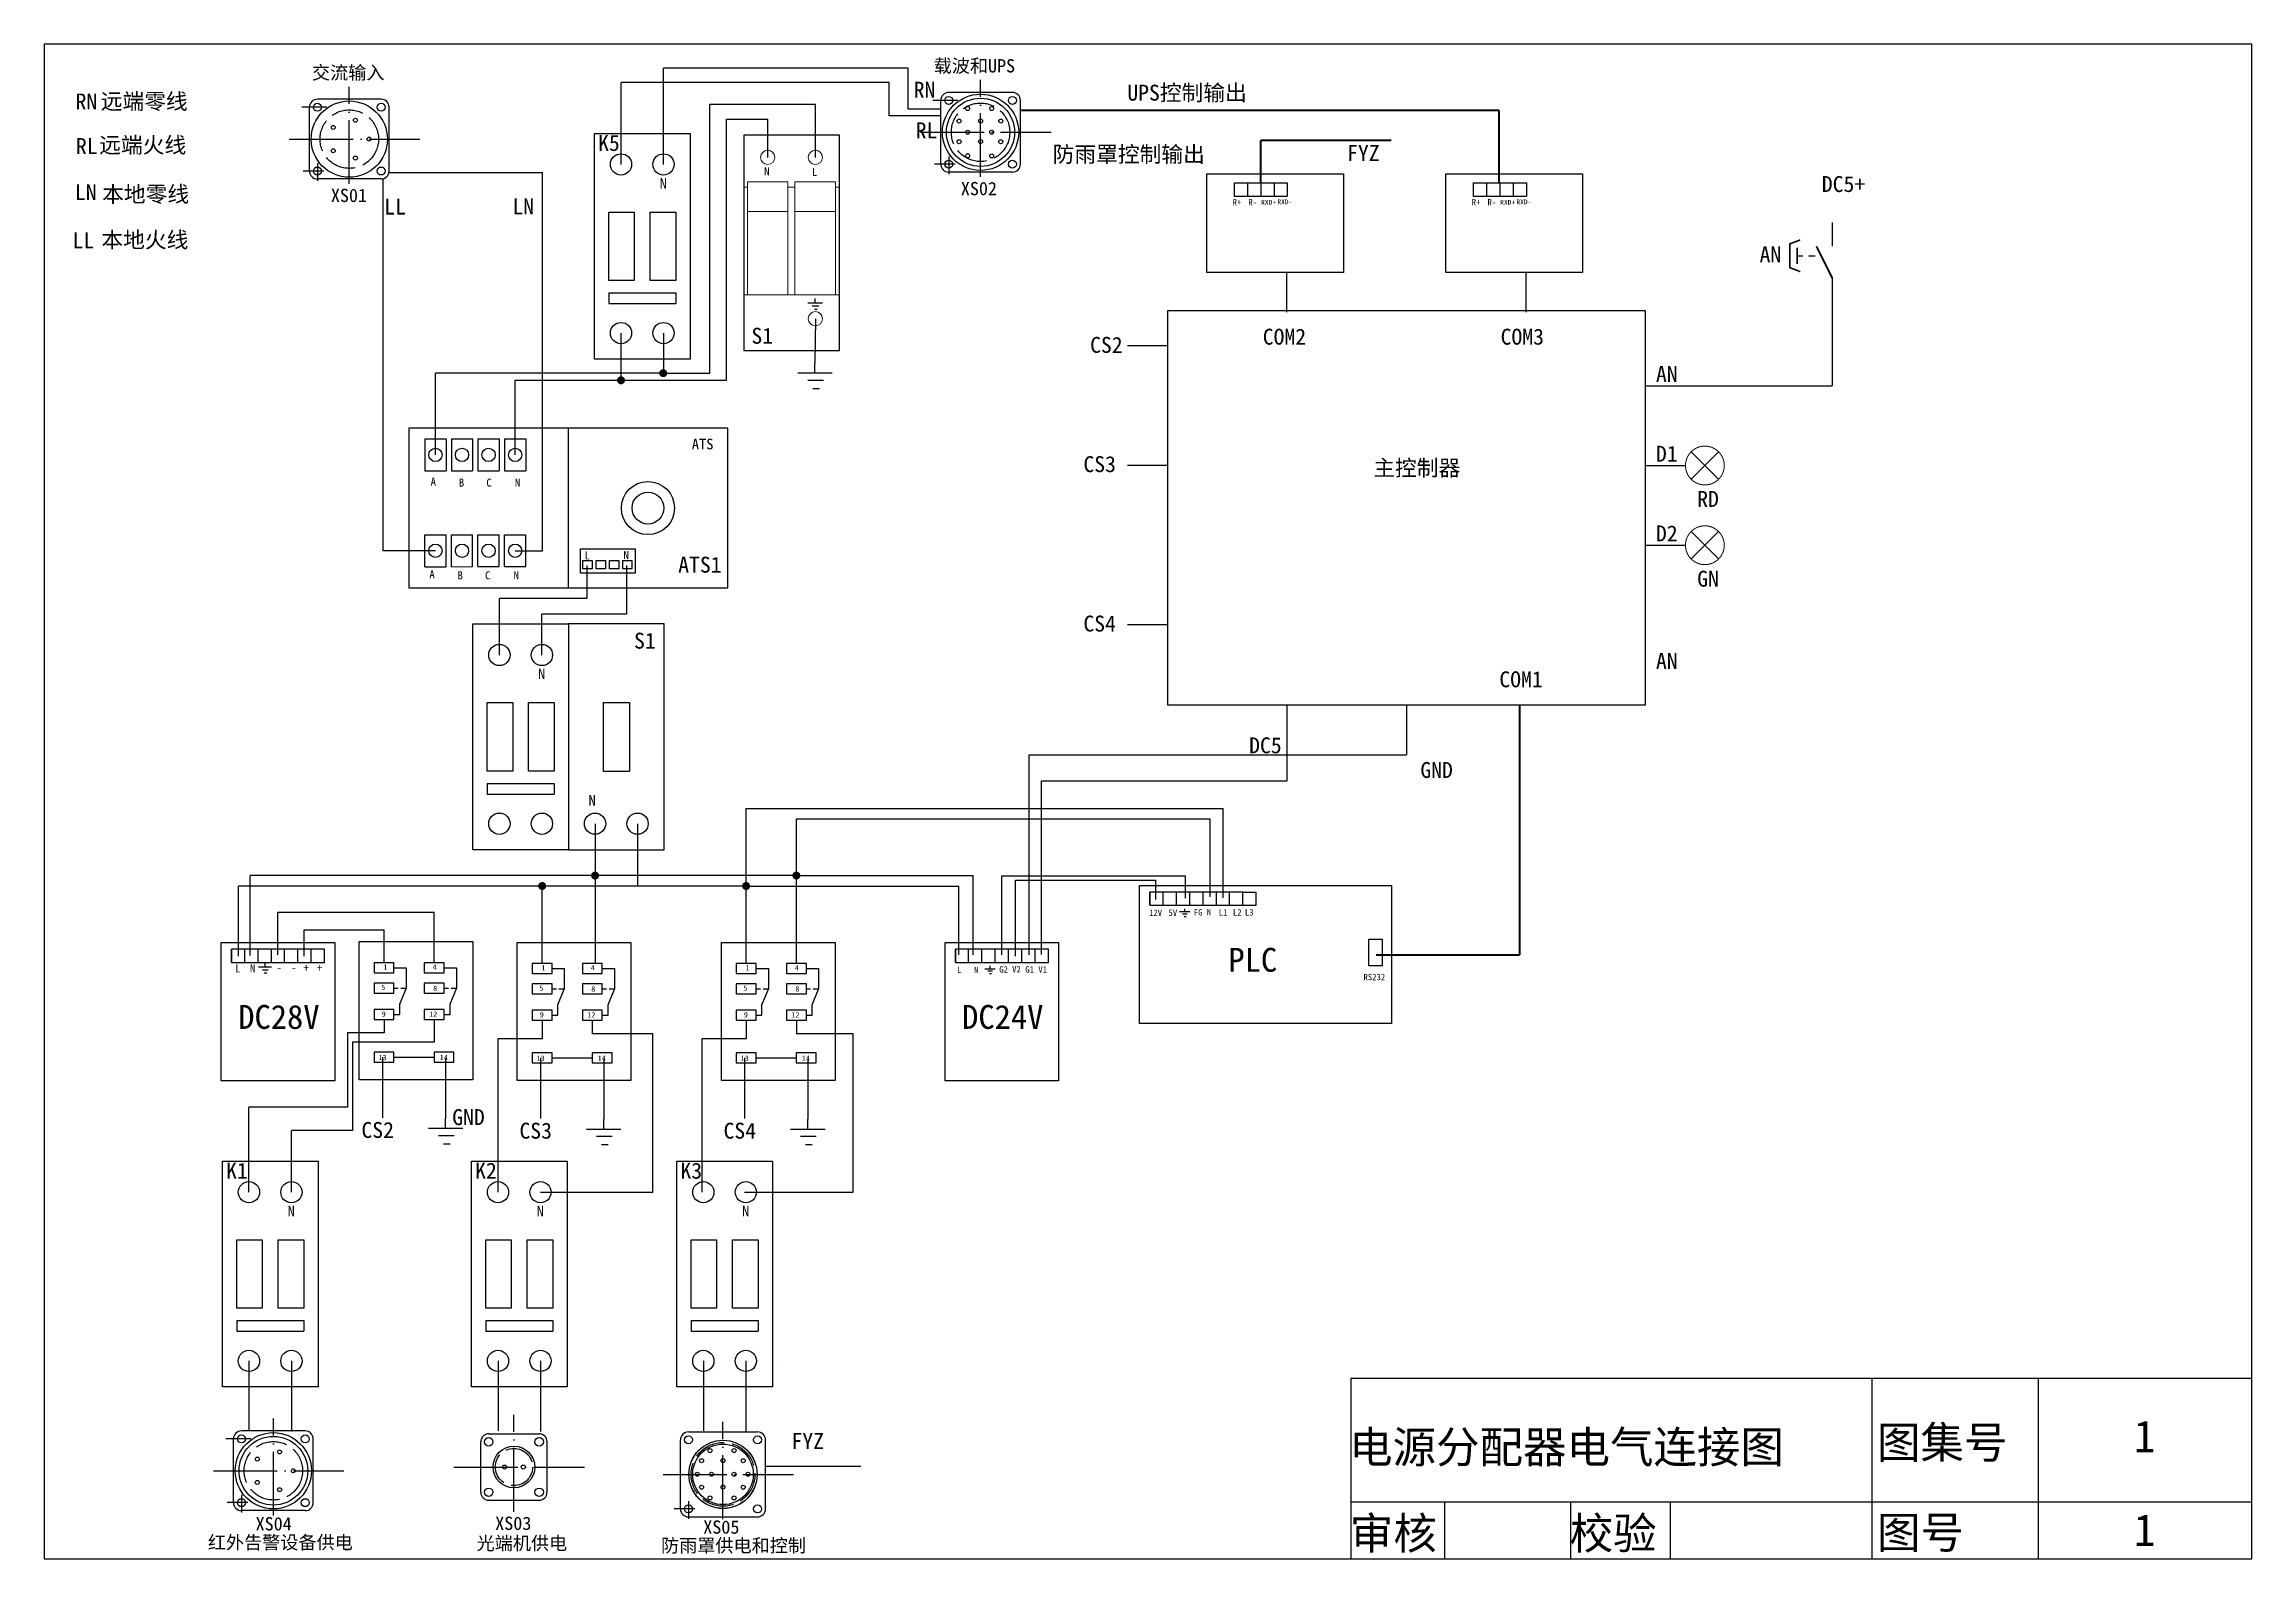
# Model space of a CAD drawing. Header units: millimetres. Extents: x -262 to 569, y 106 to 676.
import ezdxf
from ezdxf.enums import TextEntityAlignment as Align

# ---------------------------------------------------------------- set-up
doc = ezdxf.new("R2010")
doc.units = ezdxf.units.MM
for name, pattern in [('AAA', [3, 2, -1]), ('ACAD_ISO02W100', [15, 12, -3]), ('ACAD_ISO04W100', [30, 24, -3, 0, -3]), ('CONTINOUS', [2.5, 1.25, 0.25, 0.25, 0.25, 0.25, 0.25])]:
    doc.linetypes.add(name, pattern=pattern)
for name, color, linetype in [('1', 40, 'Continuous'), ('ABDE_DENG', 4, 'Continuous'), ('隐藏', 7, 'ACAD_ISO02W100')]:
    doc.layers.add(name, color=color, linetype=linetype)
doc.styles.add('HZ1', font='complex', dxfattribs={"bigfont": 'HZTXT1'})
doc.styles.get("Standard").update_dxf_attribs({"font": ''})
doc.styles.add('SYS', font='romans.shx', dxfattribs={"width": 0.7})
doc.styles.get('Standard').set_extended_font_data('SimSun')

# ---------------------------------------------------------------- blocks, each defined once
blk = doc.blocks.new('gnd')
at = {"color": 7, "linetype": 'Continuous'}
for p, q in [((161.49, 127.25), (161.49, 128.49)), ((159.32, 127.25), (163.66, 127.25)), ((160.58, 126.34), (162.54, 126.34)), ((161.21, 125.29), (162.05, 125.29))]:
    blk.add_line(p, q, dxfattribs=at)
blk = doc.blocks.new('S_321')
at = {"color": 0, "linetype": 'Continuous'}
for points in [[(0, 3.75), (0, 0)], [(0, -5), (0, -8.75)]]:
    blk.add_lwpolyline(points, dxfattribs=at)
at = {"color": 0, "linetype": 'Continuous', "const_width": 0.3}
blk.add_lwpolyline([(0, -5), (-2.5, 0)], dxfattribs=at)
at = {"color": 0, "linetype": 'CONTINOUS', "const_width": 0.3}
blk.add_lwpolyline([(-5.51, -0.23), (-5.51, -2.8)], dxfattribs=at)
at = {"color": 0}
for points in [[(-5.51, -1.52), (-4.61, -1.52)], [(-3.75, -1.52), (-2.7, -1.52)]]:
    blk.add_lwpolyline(points, dxfattribs=at)
at = {"color": 0, "linetype": 'Continuous', "style": 'SYS', "width": 0.7, "flags": 1}
for tag in ['XYVALUE', 'VALUE']:
    blk.add_attdef(tag, text='', height=0.02, dxfattribs=at).set_placement((-3.01, 6.75), align=Align.MIDDLE)
blk = doc.blocks.new('按钮开关')
at = {"layer": 'ABDE_DENG', "color": 0, "linetype": 'Continuous'}
blk.add_lwpolyline([(-4.02, 3.82, 0.2, 0.2, 0), (-5.32, 4.31, 0.2, 0.2, 0), (-5.32, 7.31, 0.2, 0.2, 0), (-4.02, 7.8, 0, 0, 0)], format="xyseb", dxfattribs=at)
at = {"layer": 'ABDE_DENG', "color": 0, "linetype": 'Continuous', "xscale": 0.8, "yscale": 0.8, "zscale": 0.8}
blk.add_blockref('S_321', (0, 7), dxfattribs=at)
blk = doc.blocks.new('S_550')
at = {"color": 0, "linetype": 'Continuous'}
for p, q in [((0.345, -0.845), (-0.345, -0.155)), ((-0.345, -0.845), (0.345, -0.155))]:
    blk.add_line(p, q, dxfattribs=at)
at = {"color": 0, "linetype": 'Continuous', "const_width": 0.025}
blk.add_lwpolyline([(-0.487, -0.5, 1), (0.487, -0.5, 1)], format="xyb", close=True, dxfattribs=at)
at = {"linetype": 'Continuous', "style": 'HZ1', "width": 0.7, "flags": 1}
for tag in ['XVALUE', 'YVALUE']:
    blk.add_attdef(tag, (0, 0), '', height=0.0002, dxfattribs=at)
blk = doc.blocks.new('指示灯')
at = {"layer": 'ABDE_DENG', "color": 0, "linetype": 'Continuous', "xscale": 10, "yscale": 10, "zscale": 10}
blk.add_blockref('S_550', (268.5, 135.5), dxfattribs=at)
blk = doc.blocks.new('KK')
for p, q in [((-1.42, -24.45), (-1.42, -26.45)), ((-1.42, -24.45), (11.18, -24.45)), ((11.18, -24.45), (11.18, -26.45)), ((-1.42, -26.45), (11.18, -26.45))]:
    blk.add_line(p, q)
for points in [[(-4.12, 5.56), (13.88, 5.56), (13.88, -36.94), (-4.12, -36.94)], [(-1.42, -9.25), (3.38, -9.25), (3.38, -22.12), (-1.42, -22.12)], [(6.38, -9.25), (11.18, -9.25), (11.18, -22.12), (6.38, -22.12)]]:
    blk.add_lwpolyline(points, close=True)
for centre in [(0.88, -0.29), (8.88, -0.29), (0.88, -32.03), (8.88, -32.03)]:
    blk.add_circle(centre, 2)
blk.add_text('N', height=2).set_placement((8.16, -4.83))
blk = doc.blocks.new('XCD5')
at = {"linetype": 'ACAD_ISO04W100'}
for p, q in [((0, -16.81), (0, 19.7)), ((-22.58, 0), (26.53, 0))]:
    blk.add_line(p, q, dxfattribs=at)
for p, q in [((-8.5, 12), (-17.91, 12)), ((-15, -12), (-15, 12)), ((12, 15), (-12, 15)), ((15, -12), (15, 12)), ((-9.62, -12), (-17.35, -12)), ((-12, -9.05), (-12, -15.76)), ((12, -15), (-12, -15))]:
    blk.add_line(p, q)
for centre, radius in [((0, 0), 14.35), ((-12, 12), 1.5), ((12, 12), 1.5), ((-6.05, 4.39), 0.75), ((2.31, 7.11), 0.75), ((7.48, 0), 0.75), ((-6.05, -4.39), 0.75), ((2.31, -7.11), 0.75), ((-12, -12), 1.5), ((12, -12), 1.5)]:
    blk.add_circle(centre, radius)
for centre, start, end in [((-12, 12), 90, 180), ((12, 12), 0, 90), ((-12, -12), 180, 270), ((12, -12), 270, 0)]:
    blk.add_arc(centre, 3, start, end)
at = {"layer": '隐藏', "linetype": 'ACAD_ISO02W100'}
blk.add_circle((0, 0), 11, dxfattribs=at)
for s, p in [('交流输入', (-14.05, 22.52)), ('XS01', (-6.93, -23.68))]:
    blk.add_text(s, height=5).set_placement(p)
blk = doc.blocks.new('ATS')
for p, q in [((60, 0), (60, -60)), ((6, -4), (14, -4)), ((6, -4), (6, -16)), ((14, -4), (14, -16)), ((16, -4), (24, -4.01)), ((16, -4), (16, -16)), ((24, -4.01), (24, -16.01)), ((26, -4.01), (34, -4.01)), ((26, -4.01), (26, -16.01)), ((34, -4.01), (34, -16.01)), ((36, -4.01), (44, -4.01)), ((36, -4.01), (36, -16.01)), ((44, -4.01), (44, -16.01)), ((6, -16), (14, -16)), ((16, -16), (24, -16.01)), ((26, -16.01), (34, -16.01)), ((36, -16.01), (44, -16.01)), ((6, -40.07), (14, -40.07)), ((6, -52.07), (6, -40.07)), ((14, -52.07), (14, -40.07)), ((16, -40.07), (24, -40.06)), ((16, -52.07), (16, -40.07)), ((24, -52.06), (24, -40.06)), ((26, -40.06), (34, -40.06)), ((26, -52.06), (26, -40.06)), ((34, -52.06), (34, -40.06)), ((36, -40.06), (44, -40.06)), ((36, -52.06), (36, -40.06)), ((44, -52.06), (44, -40.06)), ((6, -52.07), (14, -52.07)), ((16, -52.07), (24, -52.06)), ((26, -52.06), (34, -52.06)), ((36, -52.06), (44, -52.06))]:
    blk.add_line(p, q)
for points in [[(0, -60), (120, -60), (120, 0), (0, 0)], [(64.56, -45.4), (85.17, -45.4), (85.17, -54.45), (64.56, -54.45)], [(65.51, -49.8), (68.97, -49.8), (68.97, -52.9), (65.51, -52.9)], [(70.51, -49.8), (73.97, -49.8), (73.97, -52.9), (70.51, -52.9)], [(75.51, -49.8), (78.97, -49.8), (78.97, -52.9), (75.51, -52.9)], [(80.51, -49.8), (83.97, -49.8), (83.97, -52.9), (80.51, -52.9)]]:
    blk.add_lwpolyline(points, close=True)
for centre, radius in [((10, -10), 2.5), ((20, -10.01), 2.5), ((30, -10.01), 2.5), ((40, -10.01), 2.5), ((90, -30.02), 10), ((90, -30.02), 6), ((10, -46.07), 2.5), ((20, -46.06), 2.5), ((30, -46.06), 2.5), ((40, -46.06), 2.5)]:
    blk.add_circle(centre, radius)
for s, height, p in [('ATS', 4, (106.5, -7.92)), ('A', 3, (8.18, -21.58)), ('B', 3, (18.79, -21.94)), ('C', 3, (29.16, -21.94)), ('N', 3, (39.89, -21.94)), ('L', 3, (66.11, -49.33)), ('N', 3, (80.77, -49.21)), ('A', 3, (7.71, -56.47)), ('B', 3, (18.31, -56.83)), ('C', 3, (28.68, -56.83)), ('N', 3, (39.41, -56.83))]:
    blk.add_text(s, height=height).set_placement(p)
blk = doc.blocks.new('LY')
blk.add_lwpolyline([(0, -81), (36, -81), (36, 0), (0, 0)], close=True)
at = {"layer": '1', "color": 7, "linetype": 'ByBlock', "lineweight": 9}
for p, q in [((17.94, 0), (-0.06, 0)), ((35.88, 0), (17.88, 0)), ((35.88, 0), (35.88, -77.6)), ((35.88, -77.6), (35.88, 0)), ((-0.06, -19.57), (1.3, -19.57)), ((1.3, -17.5), (1.3, -60.1)), ((16.58, -17.5), (1.3, -17.5)), ((16.58, -17.5), (16.58, -60.1)), ((16.58, -19.57), (17.94, -19.57)), ((17.88, -19.57), (19.23, -19.57)), ((19.23, -17.5), (19.23, -60.1)), ((34.52, -17.5), (19.23, -17.5)), ((34.52, -17.5), (34.52, -60.1)), ((34.52, -19.57), (35.88, -19.57)), ((1.3, -28.73), (16.58, -28.73)), ((19.23, -28.73), (34.52, -28.73)), ((-0.06, -60.1), (17.94, -60.1)), ((17.88, -60.1), (35.88, -60.1))]:
    blk.add_line(p, q, dxfattribs=at)
for centre in [(8.98, -8.32), (26.92, -8.32), (26.92, -69.03)]:
    blk.add_circle(centre, 2.68, dxfattribs=at)
at = {"xscale": 1.265625, "yscale": 1.265625, "zscale": 1.265625}
blk.add_blockref('gnd', (-177.52, -224.06), dxfattribs=at)
for s, p in [('N', (7.61, -15.03)), ('L', (25.59, -15.28))]:
    blk.add_text(s, height=3).set_placement(p)
blk = doc.blocks.new('ssr')
for p, q in [((13.06, -9.81), (17.69, -9.81)), ((17.69, -9.81), (17.69, -17.63)), ((31.98, -9.81), (36.6, -9.81)), ((36.6, -9.81), (36.6, -17.63)), ((15.28, -23.55), (17.69, -17.63)), ((15.28, -27.42), (15.28, -23.55)), ((34.2, -23.55), (36.6, -17.63)), ((34.2, -27.42), (34.2, -23.55)), ((13.06, -27.42), (15.28, -27.42)), ((31.98, -27.42), (34.2, -27.42)), ((8.72, -43.52), (8.72, -66.24)), ((13.06, -43.5), (28.14, -43.5)), ((32.52, -43.82), (32.52, -66.54))]:
    blk.add_line(p, q)
at = {"linetype": 'AAA'}
for p, q in [((17.69, -17.63), (13.06, -17.63)), ((36.6, -17.63), (31.98, -17.63))]:
    blk.add_line(p, q, dxfattribs=at)
for points in [[(0, 0), (42.77, 0), (42.77, -51.99), (0, -51.99)], [(5.56, -11.68), (13.06, -11.68), (13.06, -7.93), (5.56, -7.93)], [(24.48, -11.68), (31.98, -11.68), (31.98, -7.93), (24.48, -7.93)], [(5.56, -19.34), (13.06, -19.34), (13.06, -15.59), (5.56, -15.59)], [(24.48, -19.34), (31.98, -19.34), (31.98, -15.59), (24.48, -15.59)], [(5.56, -29.29), (13.06, -29.29), (13.06, -25.54), (5.56, -25.54)], [(24.48, -29.29), (31.98, -29.29), (31.98, -25.54), (24.48, -25.54)], [(5.56, -45.38), (13.06, -45.38), (13.06, -41.63), (5.56, -41.63)], [(28.14, -45.38), (35.64, -45.38), (35.64, -41.63), (28.14, -41.63)]]:
    blk.add_lwpolyline(points, close=True)
for s, p in [('5', (8.26, -18.21)), ('1', (9.03, -10.59)), ('4', (27.64, -10.59)), ('8', (27.79, -18.52)), ('9', (8.42, -28.27)), ('12', (26.27, -28.27)), ('13', (7.2, -44.59)), ('14', (30.23, -44.59))]:
    blk.add_text(s, height=2).set_placement(p)

msp = doc.modelspace()

# ---------------------------------------------------------------- linework, layer by layer
for p, q in [((-28.88, 630.73), (-28.88, 666.94)), ((63.22, 666.94), (-28.88, 666.94)), ((63.22, 651.48), (63.22, 666.94)), ((102.45, 657.82), (78.45, 657.82)), ((75.55, 651.48), (63.22, 651.48)), ((81.95, 654.82), (72.54, 654.82)), ((75.45, 630.82), (75.45, 654.82)), ((105.45, 630.82), (105.45, 654.82)), ((-5.23, 549.48), (-5.23, 647.78)), ((-5.23, 647.78), (10.35, 647.78)), ((10.35, 633.37), (10.35, 647.78)), ((78.45, 633.77), (78.45, 627.06)), ((-132.04, 627.64), (-74.41, 627.64)), ((-74.41, 485.36), (-74.41, 627.64)), ((80.83, 630.82), (73.1, 630.82)), ((102.45, 627.82), (78.45, 627.82)), ((175.63, 627.24), (227.06, 627.24)), ((175.63, 590.03), (175.63, 627.24)), ((185.92, 623.82), (185.92, 618.82)), ((185.92, 623.82), (205.92, 623.82)), ((190.92, 623.82), (190.92, 618.82)), ((190.92, 623.82), (190.92, 618.82)), ((190.92, 623.82), (190.92, 618.82)), ((190.92, 623.82), (190.92, 618.82)), ((190.92, 623.82), (190.92, 618.82)), ((195.92, 623.82), (195.92, 618.82)), ((200.92, 623.82), (200.92, 618.82)), ((205.92, 623.82), (205.92, 618.82)), ((227.06, 627.24), (227.06, 590.03)), ((265.63, 627.24), (317.06, 627.24)), ((265.63, 590.03), (265.63, 627.24)), ((275.92, 623.82), (275.92, 618.82)), ((275.92, 623.82), (295.92, 623.82)), ((280.92, 623.82), (280.92, 618.82)), ((280.92, 623.82), (280.92, 618.82)), ((280.92, 623.82), (280.92, 618.82)), ((280.92, 623.82), (280.92, 618.82)), ((280.92, 623.82), (280.92, 618.82)), ((285.92, 623.82), (285.92, 618.82)), ((290.92, 623.82), (290.92, 618.82)), ((295.92, 623.82), (295.92, 618.82)), ((317.06, 627.24), (317.06, 590.03)), ((185.92, 618.82), (205.92, 618.82)), ((275.92, 618.82), (295.92, 618.82)), ((227.06, 590.03), (175.63, 590.03)), ((205.78, 575.11), (205.78, 590.11)), ((317.06, 590.03), (265.63, 590.03)), ((295.78, 575.11), (295.78, 590.11)), ((340.78, 575.6), (160.78, 575.6)), ((160.78, 575.6), (160.78, 427.42)), ((340.78, 427.42), (340.78, 575.6)), ((411.05, 578.92), (411.05, 547.42)), ((-44.88, 553.16), (-44.88, 567.25)), ((28.29, 572.66), (28.13, 555.95)), ((160.78, 562.42), (145.78, 562.42)), ((-84.74, 521.41), (-84.74, 549.48)), ((-84.74, 549.48), (-44.88, 549.48)), ((-45.63, 549.48), (-5.23, 549.48)), ((-44.88, 549.48), (-44.88, 553.16)), ((340.78, 547.42), (355.78, 547.42)), ((355.78, 547.42), (411.05, 547.42)), ((160.78, 517.42), (145.78, 517.42)), ((340.78, 517.42), (340.78, 517.42)), ((340.78, 517.42), (355.78, 517.42)), ((-84.74, 485.36), (-74.41, 485.36)), ((340.78, 487.42), (355.78, 487.42)), ((-42.79, 479.81), (-42.79, 461.52)), ((-42.79, 461.52), (-74.66, 461.52)), ((-74.66, 446.11), (-74.66, 461.52)), ((160.78, 457.42), (145.78, 457.42)), ((-51.66, 428.18), (-51.66, 402.44)), ((-51.66, 428.18), (-41.66, 428.18)), ((-41.66, 428.18), (-41.66, 402.44)), ((160.78, 427.42), (340.78, 427.42)), ((250.78, 427.42), (250.78, 408.56)), ((108.79, 333.29), (108.79, 408.56)), ((108.79, 408.56), (250.78, 408.56)), ((-51.66, 402.44), (-41.66, 402.44)), ((-54.66, 382.63), (-54.66, 363.11)), ((21.12, 363.11), (21.12, 384.52)), ((21.12, 384.52), (176.83, 384.52)), ((176.83, 355.11), (176.83, 384.52)), ((-184.46, 333.07), (-184.46, 363.11)), ((21.12, 363.11), (-184.46, 363.11)), ((-54.66, 363.11), (-54.66, 330.05)), ((21.12, 330.05), (21.12, 363.11)), ((21.12, 363.11), (87.63, 363.11)), ((87.63, 333.3), (87.63, 363.11)), ((98.43, 333.3), (98.43, 363.02)), ((98.43, 363.02), (167.48, 363.02)), ((150.32, 359.39), (245.07, 359.39)), ((150.32, 307.41), (150.32, 359.39)), ((167.48, 363.02), (167.48, 354.59)), ((245.07, 359.39), (245.07, 307.41)), ((-174.04, 333.3), (-174.04, 349.3)), ((-174.04, 349.3), (-115.18, 349.3)), ((-115.18, 330.31), (-115.18, 349.3)), ((154.21, 351.92), (154.21, 356.92)), ((159.21, 351.92), (159.21, 356.92)), ((164.21, 351.92), (164.21, 356.92)), ((169.21, 351.92), (169.21, 356.92)), ((174.21, 351.92), (174.21, 356.92)), ((179.21, 351.92), (179.21, 356.92)), ((184.21, 351.92), (184.21, 356.92)), ((189.21, 356.92), (194.21, 356.92)), ((189.21, 351.92), (194.21, 351.92)), ((194.21, 351.92), (194.21, 356.92)), ((-191.5, 330.43), (-191.5, 335.43)), ((-186.5, 330.43), (-186.5, 335.43)), ((-181.5, 330.43), (-181.5, 335.43)), ((-176.5, 330.43), (-176.5, 335.43)), ((-171.5, 330.43), (-171.5, 335.43)), ((-166.5, 330.43), (-166.5, 335.43)), ((-161.5, 330.43), (-161.5, 335.43)), ((80.97, 330.43), (80.97, 335.43)), ((85.97, 330.43), (85.97, 335.43)), ((90.97, 330.43), (90.97, 335.43)), ((95.97, 330.43), (95.97, 335.43)), ((100.97, 330.43), (100.97, 335.43)), ((105.97, 330.43), (105.97, 335.43)), ((110.97, 330.43), (110.97, 335.43)), ((-115.18, 308.95), (-115.18, 300.41)), ((-55.7, 308.69), (-55.7, 303.61)), ((21.12, 308.69), (21.12, 303.61)), ((-115.18, 300.41), (-145.97, 300.41)), ((-145.97, 300.41), (-145.97, 267.22)), ((-32.85, 303.61), (-55.7, 303.61)), ((-32.85, 243.97), (-32.85, 303.61)), ((42.55, 303.61), (21.12, 303.61)), ((42.55, 243.97), (42.55, 303.61)), ((245.07, 307.41), (150.32, 307.41)), ((-168.93, 243.97), (-168.93, 267.22)), ((-145.97, 267.22), (-168.93, 267.22)), ((-75.18, 243.97), (-32.85, 243.97)), ((1.63, 243.97), (42.55, 243.97)), ((-184.93, 180.49), (-184.93, 180.49)), ((-184.93, 180.49), (-184.93, 154.09)), ((-91.18, 180.49), (-91.18, 180.49)), ((-91.18, 180.49), (-91.18, 154.09)), ((-13.9, 180.49), (-13.9, 154.09)), ((13.91, 180.49), (13.91, 180.49)), ((568.98, 173.79), (229.8, 173.79)), ((229.8, 173.79), (229.8, 105.98)), ((425.98, 173.79), (425.98, 105.98)), ((488.5, 173.79), (488.5, 105.98)), ((-184.25, 151.12), (-193.65, 151.12)), ((-190.75, 127.12), (-190.75, 151.12)), ((-163.75, 154.12), (-187.75, 154.12)), ((-160.75, 127.12), (-160.75, 151.12)), ((-97.7, 131.03), (-97.7, 150.03)), ((-94.7, 153.03), (-75.7, 153.03)), ((-72.7, 131.03), (-72.7, 150.03)), ((-22.5, 124.77), (-22.5, 150.77)), ((-19.5, 153.77), (6.5, 153.77)), ((9.5, 124.77), (9.5, 150.77)), ((-185.37, 127.12), (-193.09, 127.12)), ((-187.75, 130.07), (-187.75, 123.36)), ((-94.7, 128.03), (-75.7, 128.03)), ((-17.12, 124.77), (-24.85, 124.77)), ((-19.5, 127.73), (-19.5, 121.01)), ((568.98, 127.33), (229.8, 127.33)), ((265.05, 127.33), (265.05, 105.98)), ((312.53, 127.33), (312.53, 105.98)), ((349.97, 127.33), (349.97, 105.98)), ((-163.75, 124.12), (-187.75, 124.12)), ((-19.5, 121.77), (6.5, 121.77))]:
    msp.add_line(p, q)
at = {"color": 1}
for p, q in [((56.11, 661.51), (-44.88, 661.51)), ((-44.88, 630.73), (-44.88, 661.51)), ((56.11, 648.97), (56.11, 661.51)), ((-11.46, 552.17), (-11.46, 653.46)), ((-11.46, 653.46), (28.29, 653.46)), ((28.29, 633.37), (28.29, 653.46)), ((75.55, 648.97), (56.11, 648.97)), ((-134.45, 485.35), (-134.45, 625.41)), ((-28.88, 567.25), (-28.88, 552.17)), ((-28.88, 552.17), (-114.74, 552.17)), ((-114.74, 521.41), (-114.74, 552.17)), ((-28.88, 552.17), (-11.46, 552.17)), ((-114.74, 485.35), (-134.45, 485.35)), ((-57.8, 479.81), (-57.8, 467.38)), ((-57.8, 467.38), (-90.66, 467.38)), ((-90.66, 446.11), (-90.66, 467.38)), ((205.78, 427.42), (205.78, 398.77)), ((113.34, 333.43), (113.34, 398.77)), ((113.34, 398.77), (205.78, 398.77)), ((-38.66, 382.63), (-38.66, 359.18)), ((2.2, 359.18), (2.2, 388.41)), ((2.2, 388.41), (181.83, 388.41)), ((181.83, 354.69), (181.83, 388.41)), ((2.2, 359.18), (-188.86, 359.18)), ((-188.86, 332.84), (-188.86, 359.18)), ((-74.54, 330.05), (-74.54, 359.62)), ((2.2, 330.05), (2.2, 359.18)), ((2.2, 359.18), (82.21, 359.18)), ((82.21, 333.3), (82.21, 359.18)), ((103.54, 332.84), (103.54, 361.42)), ((103.54, 361.42), (156.25, 361.42)), ((156.25, 361.42), (156.25, 354.16)), ((-164.12, 332.84), (-164.12, 342.75)), ((-164.12, 342.75), (-134.1, 342.75)), ((-134.1, 330.31), (-134.1, 342.75)), ((-134.1, 308.95), (-134.1, 303.87)), ((-74.61, 308.69), (-74.61, 301.73)), ((2.2, 308.69), (2.2, 301.73)), ((-134.1, 303.87), (-147.88, 303.87)), ((-147.88, 303.87), (-147.88, 275.91)), ((-74.61, 301.73), (-91.29, 301.73)), ((-91.18, 243.97), (-91.18, 301.73)), ((2.2, 301.73), (-14.47, 301.73)), ((-14.37, 243.97), (-14.37, 301.73)), ((-147.88, 275.91), (-184.93, 275.91)), ((-184.93, 243.97), (-184.93, 275.91)), ((-168.93, 180.49), (-168.93, 153.84)), ((-75.18, 180.49), (-75.18, 153.84)), ((2.1, 180.49), (2.1, 153.84))]:
    msp.add_line(p, q, dxfattribs=at)
at = {"linetype": 'ACAD_ISO04W100'}
for p, q in [((90.45, 626.01), (90.45, 662.52)), ((67.87, 642.82), (116.98, 642.82)), ((-175.75, 122.31), (-175.75, 158.82)), ((-85.2, 123.72), (-85.2, 160.23)), ((-6.5, 120.96), (-6.5, 157.48)), ((-6.5, 120.96), (-6.5, 157.48)), ((-198.32, 139.12), (-149.21, 139.12)), ((-107.78, 140.53), (-58.67, 140.53)), ((-29.08, 137.77), (20.03, 137.77))]:
    msp.add_line(p, q, dxfattribs=at)
at = {"lineweight": 40}
for p, q in [((285.64, 651.01), (105.72, 651.01)), ((285.64, 623.82), (285.64, 651.01)), ((195.92, 623.82), (195.92, 639.72)), ((244.97, 639.72), (195.92, 639.72)), ((293.33, 427.42), (293.33, 333.33)), ((239.37, 333.33), (293.33, 333.33))]:
    msp.add_line(p, q, dxfattribs=at)
at = {"lineweight": 30}
msp.add_line((9.34, 140.91), (45.42, 140.91), dxfattribs=at)
for points in [[(568.98, 105.98), (568.98, 675.98), (-262.02, 675.98), (-262.02, 105.98)], [(-64.66, 372.81), (-28.66, 372.81), (-28.66, 457.81), (-64.66, 457.81)], [(154.21, 351.92), (189.21, 351.92), (189.21, 356.92), (154.21, 356.92)], [(-195.38, 337.91), (-152.62, 337.91), (-152.62, 285.92), (-195.38, 285.92)], [(-191.5, 330.43), (-156.5, 330.43), (-156.5, 335.43), (-191.5, 335.43)], [(77.09, 337.91), (119.85, 337.91), (119.85, 285.92), (77.09, 285.92)], [(80.97, 330.43), (115.97, 330.43), (115.97, 335.43), (80.97, 335.43)], [(236.65, 339.19), (241.65, 339.19), (241.65, 329.19), (236.65, 329.19)]]:
    msp.add_lwpolyline(points, close=True)
at = {"const_width": 1.5}
for points in [[(-45.63, 549.48, 1), (-44.13, 549.48, 1)], [(-55.41, 363.11, 1), (-53.91, 363.11, 1)], [(20.37, 363.11, 1), (21.87, 363.11, 1)]]:
    msp.add_lwpolyline(points, format="xyb", close=True, dxfattribs=at)
at = {"color": 1, "const_width": 1.5}
for points in [[(-29.74, 552.17, 1), (-28.24, 552.17, 1)], [(-75.29, 359.18, 1), (-73.79, 359.18, 1)], [(1.45, 359.18, 1), (2.95, 359.18, 1)]]:
    msp.add_lwpolyline(points, format="xyb", close=True, dxfattribs=at)
for centre, radius in [((90.45, 642.82), 14.35), ((78.45, 654.82), 1.5), ((90.45, 642.82), 12.83), ((85.57, 651.77), 0.75), ((94.65, 651.76), 0.75), ((102.45, 654.82), 1.5), ((82.37, 647.03), 0.75), ((82.37, 639.28), 0.75), ((85.57, 642.86), 0.75), ((90.45, 647.08), 0.75), ((90.45, 639.33), 0.75), ((94.65, 642.85), 0.75), ((98.06, 647.03), 0.75), ((98.06, 639.28), 0.75), ((78.45, 630.82), 1.5), ((85.57, 633.96), 0.75), ((94.65, 633.95), 0.75), ((102.45, 630.82), 1.5), ((-54.66, 382.63), 4), ((-38.66, 382.63), 4), ((-175.75, 139.12), 14.35), ((-187.75, 151.12), 1.5), ((-175.75, 139.12), 12.93), ((-163.75, 151.12), 1.5), ((-94.7, 150.03), 1.6), ((-75.7, 150.03), 1.6), ((-19.5, 150.77), 1.5), ((-6.5, 137.77), 12.85), ((-6.5, 137.77), 12.83), ((6.5, 150.77), 1.5), ((-181.79, 143.51), 0.75), ((-173.43, 146.23), 0.75), ((-85.2, 140.53), 7.85), ((-88.72, 140.53), 0.75), ((-81.69, 140.53), 0.75), ((-6.5, 137.77), 11.4), ((-14.57, 142.92), 0.75), ((-11.38, 146.73), 0.75), ((-6.5, 142.96), 0.75), ((-2.3, 146.72), 0.75), ((1.11, 142.92), 0.75), ((-181.79, 134.72), 0.75), ((-168.27, 139.12), 0.75), ((-16.21, 137.82), 0.75), ((-14.57, 132.94), 0.75), ((-10.82, 137.82), 0.75), ((-6.5, 132.98), 0.75), ((-2.3, 137.8), 0.75), ((1.11, 132.94), 0.75), ((2.92, 137.82), 0.75), ((-187.75, 127.12), 1.5), ((-173.43, 132.01), 0.75), ((-163.75, 127.12), 1.5), ((-94.7, 131.03), 1.6), ((-75.7, 131.03), 1.6), ((-19.5, 124.77), 1.5), ((-11.38, 128.91), 0.75), ((-2.3, 128.9), 0.75), ((6.5, 124.77), 1.5)]:
    msp.add_circle(centre, radius)
for centre, start, end in [((78.45, 654.82), 90, 180), ((102.45, 654.82), 0, 90), ((78.45, 630.82), 180, 270), ((102.45, 630.82), 270, 0), ((-187.75, 151.12), 90, 180), ((-163.75, 151.12), 0, 90), ((-94.7, 150.03), 90, 180), ((-75.7, 150.03), 0, 90), ((-19.5, 150.77), 90, 180), ((6.5, 150.77), 0, 90), ((-187.75, 127.12), 180, 270), ((-163.75, 127.12), 270, 0), ((-94.7, 131.03), 180, 270), ((-75.7, 131.03), 270, 0), ((-19.5, 124.77), 180, 270), ((6.5, 124.77), 270, 0)]:
    msp.add_arc(centre, 3, start, end)
at = {"layer": '隐藏', "linetype": 'ACAD_ISO02W100'}
for centre, radius in [((90.45, 642.82), 11), ((-175.75, 139.12), 11), ((-6.5, 137.77), 12), ((-85.2, 140.53), 7)]:
    msp.add_circle(centre, radius, dxfattribs=at)

# ---------------------------------------------------------------- block references
for name, p in [('XCD5', (-147.17, 640.25)), ('LY', (1.37, 641.69)), ('ATS', (-124.74, 531.42)), ('ssr', (-143.41, 338.24)), ('ssr', (-83.92, 337.98)), ('ssr', (-7.11, 337.98))]:
    msp.add_blockref(name, p)
for name, p, xscale, yscale, zscale in [('KK', (-46.65, 631.3), 2, 2, 2), ('按钮开关', (411.05, 578.92), 3, 3, 3), ('gnd', (-456.34, 170.49), 3, 3, 3), ('指示灯', (-39.66, 321.67), 1.5, 1.5, 1.5), ('指示灯', (-39.66, 291.67), 1.5, 1.5, 1.5), ('KK', (-92.42, 446.68), 2, 2, 2), ('gnd', (21.94, 235), 0.9, 0.9, 0.9), ('gnd', (-360.52, 185.56), 1.125, 1.125, 1.125), ('gnd', (-51.29, 213.51), 0.9, 0.9, 0.9), ('gnd', (-595.36, -113.76), 3, 3, 3), ('gnd', (-535.88, -114.02), 3, 3, 3), ('gnd', (-459.06, -114.02), 3, 3, 3), ('KK', (-186.7, 244.54), 2, 2, 2), ('KK', (-92.95, 244.54), 2, 2, 2), ('KK', (-15.66, 244.54), 2, 2, 2)]:
    msp.add_blockref(name, p, dxfattribs=dict(xscale=xscale, yscale=yscale, zscale=zscale))

# ---------------------------------------------------------------- texts
for s, height, p in [('载波和UPS', 5, (72.79, 665.34)), ('RN', 6, (-250.2, 651.41)), ('远端零线', 6, (-240.73, 651.49)), ('RN', 6, (65.28, 655.83)), ('UPS控制输出', 6, (145.69, 654.73)), ('RL', 6, (-250.06, 634.63)), ('远端火线', 6, (-241.29, 635.06)), ('K5', 6, (-53.52, 635.8)), ('RL', 6, (66.02, 640.55)), ('防雨罩控制输出', 6, (117.59, 631.58)), ('FYZ', 6, (228.42, 632.04)), ('LN', 6, (-250.43, 617.28)), ('本地零线', 6, (-240.19, 616.54)), ('XS02', 5, (83.02, 619.14)), ('DC5+', 6, (407.11, 620.34)), ('LL', 6, (-134, 611.88)), ('LN', 6, (-85.78, 611.96)), ('R+', 2.4, (185.33, 615.32)), ('R-', 2.4, (191.26, 615.32)), ('RXD+', 1.8, (196.05, 615.6)), ('RXD-', 1.8, (202.15, 615.73)), ('R+', 2.4, (275.33, 615.32)), ('R-', 2.4, (281.26, 615.32)), ('RXD+', 1.8, (286.05, 615.6)), ('RXD-', 1.8, (292.15, 615.73)), ('LL', 6, (-251.35, 599.18)), ('本地火线', 6, (-240.47, 599.37)), ('AN', 6, (383.68, 593.86)), ('S1', 6, (4.2, 563.25)), ('CS2', 6, (131.68, 559.81)), ('COM2', 6, (196.67, 562.9)), ('COM3', 6, (286.2, 562.9)), ('AN', 6, (344.68, 548.86)), ('D1', 6, (344.68, 518.86)), ('CS3', 6, (129.16, 514.94)), ('主控制器', 6, (238.29, 513.54)), ('RD', 6, (360.21, 501.84)), ('D2', 6, (344.68, 488.86)), ('ATS1', 6, (-23.36, 477.09)), ('GN', 6, (360.21, 471.84)), ('CS4', 6, (129.16, 454.94)), ('S1', 6, (-39.97, 448.5)), ('AN', 6, (344.68, 440.86)), ('AN', 6, (344.68, 440.86)), ('COM1', 6, (285.73, 433.96)), ('DC5', 6, (191.55, 409.12)), ('GND', 6, (256, 399.84)), ('N', 4, (-57.1, 389.42)), ('12V', 2.4, (153.88, 347.9)), ('5V', 2.4, (161.2, 347.9)), ('FG', 2.4, (170.72, 348.08)), ('N', 2.4, (175.57, 348.16)), ('L1', 2.4, (180.11, 348.07)), ('L2', 2.4, (185.44, 348.07)), ('L3', 2.4, (189.96, 348.07)), ('PLC', 9, (183.73, 326.91)), ('L', 3, (-190.09, 326.68)), ('N', 3, (-184.57, 326.68)), ('-', 3, (-174.54, 326.9)), ('-', 3, (-169.03, 327.02)), ('+', 3, (-164.4, 326.9)), ('+', 3, (-159.33, 326.9)), ('L', 2.4, (81.63, 326.42)), ('N', 2.4, (87.97, 326.42)), ('G2', 2.4, (97.49, 326.59)), ('V2', 2.4, (102.34, 326.68)), ('G1', 2.4, (107.28, 326.59)), ('V1', 2.4, (112.21, 326.59)), ('RS232', 2.4, (234.6, 323.72)), ('DC28V', 9, (-188.97, 305.42)), ('DC24V', 9, (83.5, 305.42)), ('GND', 6, (-108.41, 269.21)), ('CS2', 6, (-142.6, 264.37)), ('CS3', 6, (-83.12, 264.1)), ('CS4', 6, (-6.3, 264.1)), ('K1', 6, (-193.57, 249.04)), ('K2', 6, (-99.82, 249.04)), ('K3', 6, (-22.53, 249.04)), ('FYZ', 6, (19.29, 147.32)), ('电源分配器电气连接图', 12, (229.16, 142.04)), ('图集号', 12, (427.87, 143.79)), ('1', 12, (524.56, 146.07)), ('XS04', 5, (-182.43, 116.67)), ('XS03', 5, (-92.24, 116.85)), ('XS05', 5, (-13.93, 115.44)), ('审核', 12, (229.46, 109.63)), ('校验', 12, (312.18, 109.63)), ('图号', 12, (427.87, 109.88)), ('1', 12, (524.56, 110.78)), ('红外告警设备供电', 5, (-200.41, 109.66)), ('光端机供电', 5, (-99.25, 109.37)), ('防雨罩供电和控制', 5, (-29.82, 108.49))]:
    msp.add_text(s, height=height).set_placement(p)

doc.saveas('drawing.dxf')
